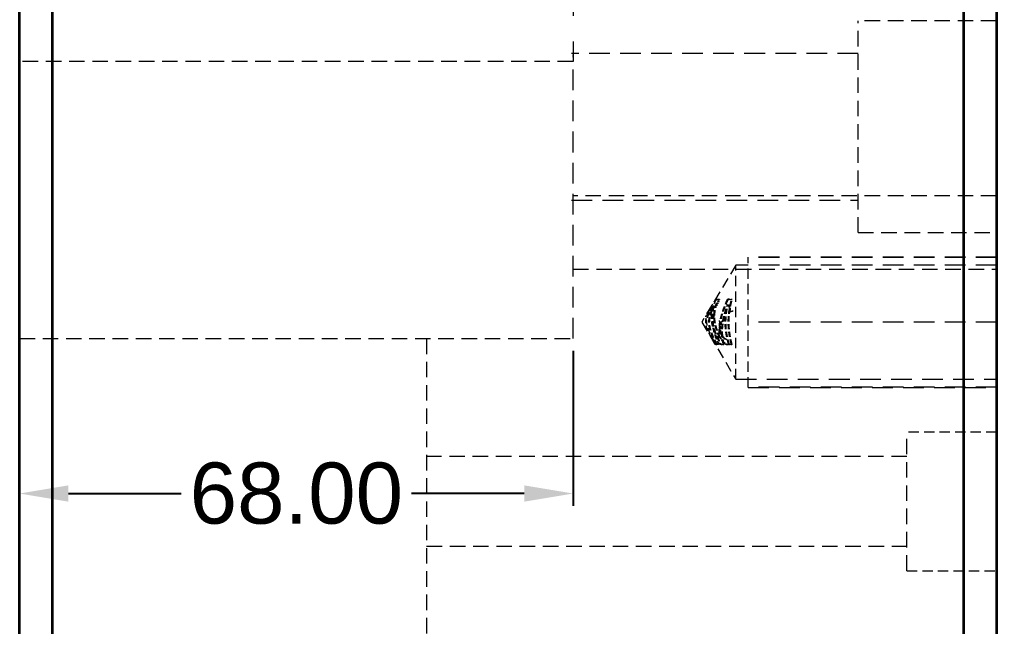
# Model space of a CAD drawing. Header units: millimetres. Extents: x 2742 to 8552, y -10326 to 2528.
# Drawn here: x 4478.5 to 4598.5, y -889.3 to -814.8 of the extents above; entities that cross this region are included whole.
import ezdxf

# ---------------------------------------------------------------- set-up
doc = ezdxf.new("R2010")
doc.units = ezdxf.units.MM
doc.linetypes.add('HIDDEN', pattern=[9.525, 6.35, -3.175])
doc.layers.add('110', color=7, linetype='Continuous', true_color=0xffffff)
doc.layers.add('dim', color=82, linetype='Continuous', lineweight=9)
doc.styles.get("Standard").update_dxf_attribs({"font": 'arial.ttf'})
doc.dimstyles.new('Standard-3', dxfattribs={"dimscale": 3, "dimtxt": 0.18, "dimasz": 0.18, "dimexe": 0.18, "dimexo": 0.0625, "dimgap": 0.09, "dimtad": 0, "dimzin": 0, "dimdsep": 46, "dimtxsty": 'Standard', "dimcen": 0.09, "dimadec": 0, "dimazin": 0, "dimtfac": 1, "dimtofl": 0, "dimtmove": 0, "dimatfit": 3, "dimfxl": 0, "dimtolj": 1, "dimtzin": 0, "dimarcsym": 0})

# ---------------------------------------------------------------- blocks, each defined once
blk = doc.blocks.new('*D164')
at = {"layer": 'Defpoints', "color": 0, "transparency": 16777216}
for p in [(4478.48, -853.95), (4546.48, -853.95), (4478.48, -872.98)]:
    blk.add_point(p, dxfattribs=at)
at = {"layer": 'dim', "color": 0, "lineweight": -2, "transparency": 16777216}
for p, q in [((4478.48, -855.45), (4478.48, -874.48)), ((4546.48, -855.45), (4546.48, -874.48)), ((4484.48, -872.98), (4498.32, -872.98)), ((4540.48, -872.98), (4526.64, -872.98))]:
    blk.add_line(p, q, dxfattribs=at)
at = {"layer": 'dim', "color": 0, "transparency": 16777216}
for points in [[(4484.48, -871.98), (4484.48, -873.98), (4478.48, -872.98)], [(4540.48, -871.98), (4540.48, -873.98), (4546.48, -872.98)]]:
    blk.add_solid(points, dxfattribs=at)
at = {"layer": 'dim', "color": 0, "transparency": 16777216, "insert": (4512.48, -872.98), "char_height": 7.5, "attachment_point": 5, "bg_fill": 3, "box_fill_scale": 1.1, "bg_fill_color": 256, "bg_fill_true_color": 13158600, "bg_fill_transparency": 0}
blk.add_mtext('\\A1;68.00', dxfattribs=at)

msp = doc.modelspace()

# ---------------------------------------------------------------- linework, layer by layer
at = {"layer": '110', "color": 7, "linetype": 'Continuous', "lineweight": 35}
for p, q in [((4478.476, -954.952), (4478.476, -512.952)), ((4482.476, -512.952), (4482.476, -954.952)), ((4594.476, -954.952), (4594.476, -512.952)), ((4598.476, -512.952), (4598.476, -954.952))]:
    msp.add_line(p, q, dxfattribs=at)
at = {"layer": '110', "color": 8, "linetype": 'HIDDEN', "lineweight": 18}
msp.add_line((4546.476, -607.952), (4546.476, -819.952), dxfattribs=at)
at = {"layer": '110', "color": 8, "linetype": 'HIDDEN', "lineweight": 18, "ltscale": 0.3}
for p, q in [((4581.476, -840.952), (4581.476, -814.952)), ((4598.476, -814.952), (4581.476, -814.952)), ((4546.476, -819.952), (4478.476, -819.952)), ((4598.476, -836.452), (4546.476, -836.452)), ((4581.476, -840.952), (4598.476, -840.952)), ((4546.476, -845.452), (4598.476, -845.452)), ((4478.476, -853.952), (4546.476, -853.952)), ((4528.476, -853.952), (4528.476, -917.836)), ((4587.476, -882.452), (4587.476, -865.452)), ((4587.476, -868.452), (4528.476, -868.452)), ((4528.476, -879.452), (4587.476, -879.452))]:
    msp.add_line(p, q, dxfattribs=at)
at = {"layer": '110', "color": 8, "linetype": 'HIDDEN', "lineweight": 18, "ltscale": 0.4}
for p, q in [((4581.476, -818.952), (4546.277, -818.952)), ((4546.476, -853.952), (4546.476, -819.952)), ((4546.277, -836.952), (4581.476, -836.952)), ((4598.476, -843.952), (4567.976, -843.952)), ((4598.476, -844.002), (4567.976, -844.002)), ((4598.476, -844.952), (4566.476, -844.952)), ((4598.476, -851.952), (4567.976, -851.952)), ((4566.476, -858.952), (4598.476, -858.952)), ((4598.476, -859.902), (4567.976, -859.902)), ((4567.976, -859.952), (4598.476, -859.952))]:
    msp.add_line(p, q, dxfattribs=at)
at = {"layer": '110', "color": 8, "linetype": 'HIDDEN', "lineweight": 18, "ltscale": 0.2}
for p, q in [((4567.976, -859.952), (4567.976, -843.952)), ((4566.476, -844.952), (4562.27, -851.952)), ((4566.476, -858.952), (4566.476, -844.952)), ((4562.27, -851.952), (4566.476, -858.952)), ((4598.476, -865.452), (4587.476, -865.452)), ((4587.476, -882.452), (4598.476, -882.452))]:
    msp.add_line(p, q, dxfattribs=at)
at = {"layer": '110', "color": 8, "linetype": 'HIDDEN', "lineweight": 18, "ltscale": 0.003}
for p, q in [((4564.332, -849.146), (4564.232, -849.146)), ((4564.337, -849.147), (4564.237, -849.147)), ((4565.505, -849.147), (4565.405, -849.147)), ((4565.627, -849.138), (4565.527, -849.138)), ((4566.03, -849.147), (4565.93, -849.147)), ((4563.189, -850.528), (4563.089, -850.528)), ((4563.798, -849.997), (4563.698, -849.997)), ((4565.415, -849.808), (4565.315, -849.808)), ((4565.473, -849.997), (4565.373, -849.997)), ((4566.12, -850.587), (4566.02, -850.587)), ((4562.812, -851.242), (4562.712, -851.242)), ((4564.477, -851.81), (4564.377, -851.81)), ((4565.106, -851.76), (4565.007, -851.76)), ((4564.559, -853.857), (4564.459, -853.857)), ((4565.275, -854.041), (4565.373, -854.041)), ((4564.014, -854.678), (4563.914, -854.678)), ((4564.178, -854.678), (4564.078, -854.678)), ((4564.434, -854.677), (4564.334, -854.677)), ((4564.668, -854.678), (4564.568, -854.678)), ((4565.02, -854.678), (4564.92, -854.678)), ((4565.46, -854.704), (4565.56, -854.704)), ((4565.67, -854.678), (4565.57, -854.678)), ((4566.009, -854.678), (4565.909, -854.678))]:
    msp.add_line(p, q, dxfattribs=at)
at = {"layer": '110', "color": 8, "linetype": 'HIDDEN', "lineweight": 18, "ltscale": 0.01}
for points, knots in [([(4546.476, -819.408), (4546.476, -819.383), (4546.476, -819.271), (4546.476, -819.109), (4546.476, -818.98), (4546.476, -818.952), (4546.476, -818.952), (4546.476, -818.952)], [0, 0, 0, 0, 0.0800291, 0.3855406, 0.6910985, 0.9997022, 1, 1, 1, 1]), ([(4564.92, -854.678), (4564.859, -854.678), (4564.8, -854.678), (4564.682, -854.678), (4564.625, -854.678), (4564.568, -854.678)], [0, 0, 0, 0, 0.5, 0.5, 1, 1, 1, 1]), ([(4564.668, -854.678), (4564.725, -854.678), (4564.782, -854.678), (4564.9, -854.678), (4564.959, -854.678), (4565.02, -854.678)], [0, 0, 0, 0, 0.5, 0.5, 1, 1, 1, 1])]:
    msp.add_open_spline(points, degree=3, knots=knots, dxfattribs=at)
at = {"layer": '110', "color": 8, "linetype": 'HIDDEN', "lineweight": 18, "ltscale": 0.1}
for points, knots in [([(4563.914, -854.678), (4563.789, -854.458), (4563.666, -854.237), (4563.485, -853.903), (4563.426, -853.792), (4563.309, -853.567), (4563.251, -853.454), (4563.14, -853.227), (4563.087, -853.112), (4563.011, -852.938), (4562.986, -852.88), (4562.94, -852.762), (4562.918, -852.703), (4562.887, -852.613), (4562.877, -852.583), (4562.858, -852.522), (4562.831, -852.431), (4562.81, -852.339), (4562.787, -852.215), (4562.778, -852.153), (4562.77, -852.059), (4562.768, -852.027), (4562.767, -851.964), (4562.767, -851.932), (4562.77, -851.836), (4562.776, -851.773), (4562.793, -851.648), (4562.805, -851.587), (4562.834, -851.464), (4562.851, -851.403), (4562.88, -851.313), (4562.89, -851.282), (4562.911, -851.223), (4562.921, -851.193), (4562.955, -851.104), (4562.978, -851.045), (4563.027, -850.929), (4563.052, -850.871), (4563.13, -850.7), (4563.184, -850.586), (4563.297, -850.361), (4563.354, -850.25), (4563.471, -850.027), (4563.531, -849.917), (4563.711, -849.586), (4563.834, -849.366), (4563.958, -849.147)], [0, 0, 0, 0, 0.125, 0.125, 0.1875, 0.1875, 0.25, 0.25, 0.3125, 0.3125, 0.34375, 0.34375, 0.375, 0.375, 0.390625, 0.390625, 0.40625, 0.4375, 0.4375, 0.46875, 0.46875, 0.484375, 0.484375, 0.5, 0.5, 0.53125, 0.53125, 0.5625, 0.5625, 0.59375, 0.59375, 0.609375, 0.609375, 0.625, 0.625, 0.65625, 0.65625, 0.6875, 0.6875, 0.75, 0.75, 0.8125, 0.8125, 0.875, 0.875, 1, 1, 1, 1]), ([(4564.058, -849.147), (4563.934, -849.366), (4563.811, -849.586), (4563.631, -849.917), (4563.571, -850.028), (4563.454, -850.25), (4563.396, -850.362), (4563.312, -850.531), (4563.284, -850.588), (4563.23, -850.702), (4563.203, -850.759), (4563.151, -850.873), (4563.126, -850.931), (4563.078, -851.046), (4563.054, -851.105), (4563.01, -851.222), (4562.969, -851.34), (4562.935, -851.461), (4562.913, -851.553), (4562.903, -851.6), (4562.895, -851.647), (4562.889, -851.678), (4562.887, -851.694), (4562.876, -851.773), (4562.87, -851.836), (4562.866, -851.961), (4562.867, -852.024), (4562.878, -852.149), (4562.886, -852.212), (4562.903, -852.306), (4562.91, -852.337), (4562.924, -852.399), (4562.932, -852.43), (4562.957, -852.521), (4562.976, -852.582), (4563.017, -852.701), (4563.039, -852.76), (4563.086, -852.878), (4563.11, -852.936), (4563.16, -853.052), (4563.187, -853.11), (4563.24, -853.225), (4563.267, -853.282), (4563.351, -853.453), (4563.408, -853.566), (4563.525, -853.79), (4563.585, -853.902), (4563.766, -854.236), (4563.889, -854.458), (4564.014, -854.678)], [0, 0, 0, 0, 0.125, 0.125, 0.1875, 0.1875, 0.25, 0.25, 0.28125, 0.28125, 0.3125, 0.3125, 0.34375, 0.34375, 0.375, 0.375, 0.40625, 0.4375, 0.4375, 0.453125, 0.4609375, 0.4609375, 0.46875, 0.46875, 0.5, 0.5, 0.53125, 0.53125, 0.5625, 0.5625, 0.578125, 0.578125, 0.59375, 0.59375, 0.625, 0.625, 0.65625, 0.65625, 0.6875, 0.6875, 0.71875, 0.71875, 0.75, 0.75, 0.8125, 0.8125, 0.875, 0.875, 1, 1, 1, 1]), ([(4564.459, -853.857), (4564.376, -853.67), (4564.296, -853.482), (4564.148, -853.101), (4564.079, -852.908), (4564.004, -852.664), (4563.989, -852.615), (4563.961, -852.517), (4563.92, -852.37), (4563.886, -852.221), (4563.845, -852.021), (4563.828, -851.921), (4563.807, -851.769), (4563.801, -851.719), (4563.791, -851.617), (4563.786, -851.567), (4563.776, -851.415), (4563.77, -851.212), (4563.779, -851.008), (4563.791, -850.856), (4563.796, -850.805), (4563.807, -850.704), (4563.827, -850.553), (4563.855, -850.404), (4563.918, -850.108), (4563.971, -849.914), (4564.093, -849.528), (4564.162, -849.337), (4564.237, -849.147)], [0, 0, 0, 0, 0.125, 0.125, 0.25, 0.25, 0.28125, 0.28125, 0.3125, 0.375, 0.375, 0.4375, 0.4375, 0.46875, 0.46875, 0.5, 0.5, 0.5625, 0.625, 0.625, 0.65625, 0.65625, 0.6875, 0.75, 0.75, 0.875, 0.875, 1, 1, 1, 1]), ([(4564.559, -853.857), (4564.476, -853.67), (4564.396, -853.482), (4564.248, -853.101), (4564.179, -852.908), (4564.104, -852.664), (4564.089, -852.615), (4564.061, -852.517), (4564.02, -852.37), (4563.986, -852.221), (4563.945, -852.021), (4563.928, -851.921), (4563.907, -851.769), (4563.901, -851.719), (4563.891, -851.617), (4563.886, -851.567), (4563.876, -851.415), (4563.87, -851.212), (4563.879, -851.008), (4563.891, -850.856), (4563.896, -850.805), (4563.907, -850.704), (4563.927, -850.553), (4563.955, -850.404), (4564.018, -850.108), (4564.071, -849.914), (4564.193, -849.528), (4564.262, -849.337), (4564.337, -849.147)], [0, 0, 0, 0, 0.125, 0.125, 0.25, 0.25, 0.28125, 0.28125, 0.3125, 0.375, 0.375, 0.4375, 0.4375, 0.46875, 0.46875, 0.5, 0.5, 0.5625, 0.625, 0.625, 0.65625, 0.65625, 0.6875, 0.75, 0.75, 0.875, 0.875, 1, 1, 1, 1]), ([(4565.405, -849.147), (4565.32, -849.334), (4565.237, -849.521), (4565.079, -849.898), (4565.003, -850.087), (4564.895, -850.374), (4564.86, -850.47), (4564.793, -850.663), (4564.76, -850.759), (4564.668, -851.051), (4564.612, -851.246), (4564.54, -851.543), (4564.518, -851.642), (4564.488, -851.792), (4564.479, -851.843), (4564.461, -851.943), (4564.453, -851.993), (4564.415, -852.244), (4564.395, -852.445), (4564.376, -852.848), (4564.377, -853.049), (4564.402, -853.453), (4564.425, -853.655), (4564.459, -853.857)], [0, 0, 0, 0, 0.125, 0.125, 0.25, 0.25, 0.3125, 0.3125, 0.375, 0.375, 0.5, 0.5, 0.5625, 0.5625, 0.59375, 0.59375, 0.625, 0.625, 0.75, 0.75, 0.875, 0.875, 1, 1, 1, 1]), ([(4565.505, -849.147), (4565.42, -849.334), (4565.337, -849.521), (4565.179, -849.898), (4565.103, -850.087), (4564.995, -850.374), (4564.96, -850.47), (4564.893, -850.663), (4564.86, -850.759), (4564.768, -851.051), (4564.712, -851.246), (4564.64, -851.543), (4564.618, -851.642), (4564.588, -851.792), (4564.579, -851.843), (4564.561, -851.943), (4564.553, -851.993), (4564.515, -852.244), (4564.495, -852.445), (4564.476, -852.848), (4564.477, -853.049), (4564.502, -853.453), (4564.525, -853.655), (4564.559, -853.857)], [0, 0, 0, 0, 0.125, 0.125, 0.25, 0.25, 0.3125, 0.3125, 0.375, 0.375, 0.5, 0.5, 0.5625, 0.5625, 0.59375, 0.59375, 0.625, 0.625, 0.75, 0.75, 0.875, 0.875, 1, 1, 1, 1]), ([(4565.909, -854.678), (4565.849, -854.452), (4565.795, -854.225), (4565.701, -853.764), (4565.66, -853.533), (4565.595, -853.072), (4565.57, -852.84), (4565.538, -852.377), (4565.53, -852.145), (4565.532, -851.68), (4565.542, -851.447), (4565.569, -851.098), (4565.581, -850.981), (4565.601, -850.806), (4565.608, -850.747), (4565.623, -850.631), (4565.632, -850.572), (4565.71, -850.05), (4565.809, -849.596), (4565.93, -849.147)], [0, 0, 0, 0, 0.125, 0.125, 0.25, 0.25, 0.375, 0.375, 0.5, 0.5, 0.625, 0.625, 0.6875, 0.6875, 0.71875, 0.71875, 0.75, 0.75, 1, 1, 1, 1]), ([(4566.009, -854.678), (4565.979, -854.565), (4565.937, -854.395), (4565.897, -854.224), (4565.872, -854.109), (4565.86, -854.052), (4565.8, -853.764), (4565.76, -853.533), (4565.695, -853.072), (4565.67, -852.84), (4565.638, -852.377), (4565.63, -852.145), (4565.632, -851.68), (4565.642, -851.447), (4565.669, -851.097), (4565.681, -850.981), (4565.701, -850.806), (4565.708, -850.747), (4565.723, -850.63), (4565.732, -850.572), (4565.81, -850.05), (4565.909, -849.596), (4566.03, -849.147)], [0, 0, 0, 0, 0.0625, 0.09375, 0.09375, 0.125, 0.125, 0.25, 0.25, 0.375, 0.375, 0.5, 0.5, 0.625, 0.625, 0.6875, 0.6875, 0.71875, 0.71875, 0.75, 0.75, 1, 1, 1, 1]), ([(4564.078, -854.678), (4563.983, -854.495), (4563.89, -854.31), (4563.756, -854.031), (4563.712, -853.937), (4563.626, -853.748), (4563.584, -853.653), (4563.503, -853.463), (4563.465, -853.367), (4563.391, -853.174), (4563.323, -852.979), (4563.266, -852.781), (4563.216, -852.58), (4563.196, -852.479), (4563.176, -852.35), (4563.172, -852.324), (4563.166, -852.272), (4563.157, -852.194), (4563.152, -852.117), (4563.145, -851.962), (4563.147, -851.859), (4563.162, -851.655), (4563.175, -851.553), (4563.202, -851.4), (4563.212, -851.349), (4563.235, -851.248), (4563.247, -851.197), (4563.287, -851.047), (4563.318, -850.948), (4563.383, -850.753), (4563.419, -850.656), (4563.493, -850.466), (4563.533, -850.371), (4563.614, -850.183), (4563.655, -850.09), (4563.698, -849.997)], [0, 0, 0, 0, 0.125, 0.125, 0.1875, 0.1875, 0.25, 0.25, 0.3125, 0.3125, 0.375, 0.4375, 0.4375, 0.5, 0.5, 0.515625, 0.515625, 0.53125, 0.5625, 0.5625, 0.625, 0.625, 0.6875, 0.6875, 0.71875, 0.71875, 0.75, 0.75, 0.8125, 0.8125, 0.875, 0.875, 0.9375, 0.9375, 1, 1, 1, 1]), ([(4564.178, -854.678), (4564.13, -854.586), (4564.083, -854.494), (4563.991, -854.309), (4563.945, -854.216), (4563.855, -854.03), (4563.811, -853.937), (4563.726, -853.749), (4563.684, -853.654), (4563.604, -853.464), (4563.565, -853.368), (4563.492, -853.175), (4563.458, -853.078), (4563.41, -852.93), (4563.395, -852.881), (4563.367, -852.781), (4563.353, -852.731), (4563.316, -852.58), (4563.296, -852.479), (4563.265, -852.276), (4563.254, -852.174), (4563.245, -851.968), (4563.247, -851.865), (4563.256, -851.735), (4563.258, -851.709), (4563.263, -851.657), (4563.272, -851.58), (4563.283, -851.503), (4563.31, -851.351), (4563.333, -851.251), (4563.386, -851.053), (4563.446, -850.856), (4563.517, -850.663), (4563.573, -850.518), (4563.592, -850.47), (4563.631, -850.375), (4563.652, -850.327), (4563.713, -850.185), (4563.755, -850.091), (4563.798, -849.997)], [0, 0, 0, 0, 0.0625, 0.0625, 0.125, 0.125, 0.1875, 0.1875, 0.25, 0.25, 0.3125, 0.3125, 0.375, 0.375, 0.40625, 0.40625, 0.4375, 0.4375, 0.5, 0.5, 0.5625, 0.5625, 0.625, 0.625, 0.640625, 0.640625, 0.65625, 0.6875, 0.6875, 0.75, 0.75, 0.8125, 0.875, 0.875, 0.90625, 0.90625, 0.9375, 0.9375, 1, 1, 1, 1]), ([(4563.698, -849.997), (4563.629, -850.191), (4563.569, -850.387), (4563.499, -850.685), (4563.48, -850.784), (4563.449, -850.985), (4563.437, -851.086), (4563.428, -851.239), (4563.424, -851.316), (4563.424, -851.393), (4563.424, -851.445), (4563.425, -851.471), (4563.429, -851.6), (4563.437, -851.703), (4563.474, -852.008), (4563.517, -852.208), (4563.587, -852.456), (4563.601, -852.506), (4563.632, -852.604), (4563.648, -852.654), (4563.698, -852.801), (4563.733, -852.898), (4563.808, -853.09), (4563.847, -853.186), (4563.928, -853.376), (4563.97, -853.471), (4564.056, -853.659), (4564.1, -853.753), (4564.19, -853.94), (4564.236, -854.033), (4564.375, -854.311), (4564.471, -854.495), (4564.568, -854.678)], [0, 0, 0, 0, 0.125, 0.125, 0.1875, 0.1875, 0.25, 0.25, 0.28125, 0.296875, 0.296875, 0.3125, 0.3125, 0.375, 0.375, 0.5, 0.5, 0.53125, 0.53125, 0.5625, 0.5625, 0.625, 0.625, 0.6875, 0.6875, 0.75, 0.75, 0.8125, 0.8125, 0.875, 0.875, 1, 1, 1, 1]), ([(4563.798, -849.997), (4563.729, -850.191), (4563.669, -850.387), (4563.599, -850.685), (4563.58, -850.784), (4563.549, -850.985), (4563.537, -851.086), (4563.528, -851.239), (4563.524, -851.316), (4563.524, -851.393), (4563.524, -851.445), (4563.525, -851.471), (4563.529, -851.6), (4563.537, -851.703), (4563.574, -852.008), (4563.617, -852.208), (4563.687, -852.456), (4563.701, -852.506), (4563.732, -852.604), (4563.748, -852.654), (4563.798, -852.801), (4563.833, -852.898), (4563.908, -853.09), (4563.947, -853.186), (4564.028, -853.376), (4564.07, -853.471), (4564.156, -853.659), (4564.2, -853.753), (4564.29, -853.94), (4564.336, -854.033), (4564.475, -854.311), (4564.571, -854.495), (4564.668, -854.678)], [0, 0, 0, 0, 0.125, 0.125, 0.1875, 0.1875, 0.25, 0.25, 0.28125, 0.296875, 0.296875, 0.3125, 0.3125, 0.375, 0.375, 0.5, 0.5, 0.53125, 0.53125, 0.5625, 0.5625, 0.625, 0.625, 0.6875, 0.6875, 0.75, 0.75, 0.8125, 0.8125, 0.875, 0.875, 1, 1, 1, 1]), ([(4564.92, -854.678), (4564.876, -854.484), (4564.839, -854.288), (4564.795, -853.993), (4564.782, -853.894), (4564.761, -853.696), (4564.753, -853.597), (4564.734, -853.299), (4564.73, -853.1), (4564.738, -852.802), (4564.743, -852.703), (4564.758, -852.504), (4564.767, -852.405), (4564.801, -852.109), (4564.832, -851.913), (4564.889, -851.62), (4564.91, -851.523), (4564.955, -851.329), (4564.979, -851.232), (4565.056, -850.943), (4565.113, -850.752), (4565.236, -850.373), (4565.303, -850.184), (4565.373, -849.997)], [0, 0, 0, 0, 0.125, 0.125, 0.1875, 0.1875, 0.25, 0.25, 0.375, 0.375, 0.4375, 0.4375, 0.5, 0.5, 0.625, 0.625, 0.6875, 0.6875, 0.75, 0.75, 0.875, 0.875, 1, 1, 1, 1]), ([(4565.02, -854.678), (4564.976, -854.484), (4564.939, -854.288), (4564.895, -853.993), (4564.882, -853.894), (4564.861, -853.696), (4564.853, -853.597), (4564.834, -853.299), (4564.83, -853.1), (4564.838, -852.802), (4564.843, -852.703), (4564.858, -852.504), (4564.867, -852.405), (4564.901, -852.109), (4564.932, -851.913), (4564.989, -851.62), (4565.01, -851.523), (4565.055, -851.329), (4565.079, -851.232), (4565.156, -850.943), (4565.213, -850.752), (4565.336, -850.373), (4565.403, -850.184), (4565.473, -849.997)], [0, 0, 0, 0, 0.125, 0.125, 0.1875, 0.1875, 0.25, 0.25, 0.375, 0.375, 0.4375, 0.4375, 0.5, 0.5, 0.625, 0.625, 0.6875, 0.6875, 0.75, 0.75, 0.875, 0.875, 1, 1, 1, 1]), ([(4565.57, -854.678), (4565.515, -854.488), (4565.464, -854.297), (4565.372, -853.91), (4565.331, -853.717), (4565.26, -853.328), (4565.231, -853.134), (4565.185, -852.743), (4565.169, -852.548), (4565.15, -852.155), (4565.145, -851.762), (4565.168, -851.366), (4565.196, -851.068), (4565.207, -850.969), (4565.232, -850.773), (4565.275, -850.479), (4565.33, -850.189), (4565.373, -849.997)], [0, 0, 0, 0, 0.125, 0.125, 0.25, 0.25, 0.375, 0.375, 0.5, 0.5, 0.625, 0.75, 0.75, 0.8125, 0.8125, 0.875, 1, 1, 1, 1]), ([(4565.67, -854.678), (4565.643, -854.583), (4565.603, -854.44), (4565.566, -854.296), (4565.541, -854.2), (4565.529, -854.152), (4565.472, -853.91), (4565.43, -853.717), (4565.36, -853.328), (4565.331, -853.134), (4565.285, -852.743), (4565.269, -852.548), (4565.25, -852.155), (4565.247, -851.958), (4565.254, -851.662), (4565.258, -851.563), (4565.267, -851.415), (4565.27, -851.365), (4565.278, -851.266), (4565.282, -851.217), (4565.324, -850.77), (4565.388, -850.381), (4565.473, -849.997)], [0, 0, 0, 0, 0.0625, 0.09375, 0.09375, 0.125, 0.125, 0.25, 0.25, 0.375, 0.375, 0.5, 0.5, 0.625, 0.625, 0.6875, 0.6875, 0.71875, 0.71875, 0.75, 0.75, 1, 1, 1, 1])]:
    msp.add_open_spline(points, degree=3, knots=knots, dxfattribs=at)
at = {"layer": '110', "color": 8, "linetype": 'HIDDEN', "lineweight": 18, "ltscale": 0.008}
msp.add_open_spline([(4564.237, -849.147), (4564.223, -849.147), (4564.209, -849.147), (4564.181, -849.147), (4564.168, -849.147), (4564.129, -849.147), (4564.104, -849.147), (4564.033, -849.147), (4563.992, -849.147), (4563.958, -849.147)], degree=3, knots=[0, 0, 0, 0, 0.125, 0.125, 0.25, 0.25, 0.5, 0.5, 1, 1, 1, 1], dxfattribs=at)
at = {"layer": '110', "color": 8, "linetype": 'HIDDEN', "lineweight": 18, "ltscale": 0.02}
for points, knots in [([(4564.371, -849.146), (4564.32, -849.256), (4564.271, -849.366), (4564.175, -849.587), (4564.128, -849.698), (4564.062, -849.86), (4564.042, -849.91), (4564.023, -849.959)], [0, 0, 0, 0, 0.4094586, 0.4094586, 0.8189172, 0.8189172, 1, 1, 1, 1]), ([(4564.471, -849.146), (4564.42, -849.256), (4564.371, -849.366), (4564.274, -849.588), (4564.227, -849.699), (4564.165, -849.853), (4564.149, -849.894), (4564.132, -849.936)], [0, 0, 0, 0, 0.4225649, 0.4225649, 0.8451297, 0.8451297, 1, 1, 1, 1]), ([(4562.812, -851.242), (4562.841, -851.181), (4562.871, -851.121), (4562.932, -851.001), (4562.963, -850.942), (4563.058, -850.763), (4563.123, -850.646), (4563.189, -850.528)], [0, 0, 0, 0, 0.25, 0.25, 0.5, 0.5, 1, 1, 1, 1])]:
    msp.add_open_spline(points, degree=3, knots=knots, dxfattribs=at)
at = {"layer": '110', "color": 8, "linetype": 'HIDDEN', "lineweight": 18, "ltscale": 0.004}
for points, knots in [([(4564.232, -849.146), (4564.254, -849.146), (4564.277, -849.146), (4564.323, -849.146), (4564.347, -849.146), (4564.371, -849.146)], [0, 0, 0, 0, 0.5, 0.5, 1, 1, 1, 1]), ([(4565.529, -849.138), (4565.516, -849.138), (4565.502, -849.139), (4565.477, -849.142), (4565.466, -849.144), (4565.444, -849.15), (4565.433, -849.153), (4565.412, -849.159), (4565.403, -849.162), (4565.393, -849.166)], [0, 0, 0, 0, 0.3119582, 0.3119582, 0.5511924, 0.5511924, 0.7904265, 0.7904265, 1, 1, 1, 1]), ([(4565.629, -849.138), (4565.616, -849.138), (4565.602, -849.139), (4565.577, -849.142), (4565.566, -849.144), (4565.544, -849.15), (4565.533, -849.153), (4565.512, -849.159), (4565.503, -849.162), (4565.493, -849.166)], [0, 0, 0, 0, 0.3119584, 0.3119584, 0.5511925, 0.5511925, 0.7904266, 0.7904266, 1, 1, 1, 1])]:
    msp.add_open_spline(points, degree=3, knots=knots, dxfattribs=at)
msp.add_open_spline([(4564.471, -849.146), (4564.422, -849.146), (4564.376, -849.146), (4564.332, -849.146)], degree=3, dxfattribs=at)
at = {"layer": '110', "color": 8, "linetype": 'HIDDEN', "lineweight": 18, "ltscale": 0.01}
for points in [[(4565.93, -849.147), (4565.752, -849.147), (4565.576, -849.147), (4565.405, -849.147)], [(4565.505, -849.147), (4565.676, -849.147), (4565.852, -849.147), (4566.03, -849.147)], [(4565.671, -850.648), (4565.787, -850.627), (4565.903, -850.607), (4566.02, -850.587)], [(4565.771, -850.648), (4565.887, -850.627), (4566.003, -850.607), (4566.12, -850.587)]]:
    msp.add_open_spline(points, degree=3, dxfattribs=at)
at = {"layer": '110', "color": 8, "linetype": 'HIDDEN', "lineweight": 18, "ltscale": 0.03}
for points, knots in [([(4562.812, -851.242), (4562.848, -851.208), (4562.884, -851.174), (4562.957, -851.107), (4562.993, -851.073), (4563.048, -851.022), (4563.067, -851.005), (4563.103, -850.972), (4563.122, -850.955), (4563.177, -850.904), (4563.214, -850.871), (4563.269, -850.82), (4563.288, -850.803), (4563.325, -850.769), (4563.343, -850.752), (4563.38, -850.715), (4563.399, -850.697), (4563.436, -850.659), (4563.455, -850.641), (4563.492, -850.603), (4563.511, -850.583), (4563.548, -850.542), (4563.567, -850.521), (4563.604, -850.48), (4563.623, -850.459), (4563.66, -850.415), (4563.679, -850.392), (4563.698, -850.368)], [0, 0, 0, 0, 0.125, 0.125, 0.25, 0.25, 0.3125, 0.3125, 0.375, 0.375, 0.5, 0.5, 0.5625, 0.5625, 0.625, 0.625, 0.6875, 0.6875, 0.75, 0.75, 0.8125, 0.8125, 0.875, 0.875, 0.9375, 0.9375, 1, 1, 1, 1]), ([(4565.317, -849.808), (4565.336, -849.808), (4565.355, -849.811), (4565.384, -849.814), (4565.394, -849.816), (4565.413, -849.82), (4565.423, -849.823), (4565.442, -849.83), (4565.451, -849.835), (4565.469, -849.847), (4565.477, -849.854), (4565.49, -849.866), (4565.494, -849.87), (4565.502, -849.878), (4565.506, -849.882), (4565.519, -849.894), (4565.527, -849.902), (4565.543, -849.921), (4565.55, -849.931), (4565.561, -849.948), (4565.564, -849.954), (4565.571, -849.966), (4565.574, -849.973), (4565.58, -849.987), (4565.583, -849.994), (4565.589, -850.008), (4565.591, -850.015), (4565.6, -850.037), (4565.606, -850.051), (4565.616, -850.082), (4565.62, -850.098), (4565.628, -850.132), (4565.632, -850.15), (4565.638, -850.187), (4565.641, -850.206), (4565.647, -850.243), (4565.65, -850.262), (4565.655, -850.3), (4565.657, -850.32), (4565.661, -850.359), (4565.662, -850.379), (4565.664, -850.42), (4565.665, -850.44), (4565.666, -850.481), (4565.667, -850.502), (4565.669, -850.564), (4565.67, -850.606), (4565.671, -850.648)], [0, 0, 0, 0, 0.0860066, 0.0860066, 0.1317063, 0.1317063, 0.177406, 0.177406, 0.2231056, 0.2231056, 0.2688053, 0.2688053, 0.2916551, 0.2916551, 0.314505, 0.314505, 0.3602047, 0.3602047, 0.4059043, 0.4059043, 0.4287542, 0.4287542, 0.451604, 0.451604, 0.4744538, 0.4744538, 0.4973037, 0.4973037, 0.5430033, 0.5430033, 0.588703, 0.588703, 0.6344027, 0.6344027, 0.6801023, 0.6801023, 0.725802, 0.725802, 0.7715017, 0.7715017, 0.8172013, 0.8172013, 0.862901, 0.862901, 0.9086007, 0.9086007, 1, 1, 1, 1]), ([(4565.417, -849.808), (4565.436, -849.808), (4565.455, -849.811), (4565.484, -849.814), (4565.494, -849.816), (4565.513, -849.82), (4565.523, -849.823), (4565.542, -849.83), (4565.551, -849.835), (4565.569, -849.847), (4565.577, -849.854), (4565.59, -849.866), (4565.594, -849.87), (4565.602, -849.878), (4565.606, -849.882), (4565.619, -849.894), (4565.627, -849.902), (4565.643, -849.921), (4565.65, -849.931), (4565.661, -849.948), (4565.664, -849.954), (4565.671, -849.966), (4565.674, -849.973), (4565.68, -849.987), (4565.683, -849.994), (4565.689, -850.008), (4565.691, -850.015), (4565.7, -850.037), (4565.706, -850.051), (4565.716, -850.082), (4565.72, -850.098), (4565.728, -850.132), (4565.732, -850.15), (4565.738, -850.187), (4565.741, -850.206), (4565.747, -850.243), (4565.75, -850.262), (4565.755, -850.3), (4565.757, -850.32), (4565.761, -850.359), (4565.762, -850.379), (4565.764, -850.42), (4565.765, -850.44), (4565.766, -850.481), (4565.767, -850.502), (4565.769, -850.564), (4565.77, -850.606), (4565.771, -850.648)], [0, 0, 0, 0, 0.0860066, 0.0860066, 0.1317063, 0.1317063, 0.177406, 0.177406, 0.2231056, 0.2231056, 0.2688053, 0.2688053, 0.2916551, 0.2916551, 0.314505, 0.314505, 0.3602047, 0.3602047, 0.4059043, 0.4059043, 0.4287542, 0.4287542, 0.451604, 0.451604, 0.4744538, 0.4744538, 0.4973037, 0.4973037, 0.5430033, 0.5430033, 0.588703, 0.588703, 0.6344027, 0.6344027, 0.6801023, 0.6801023, 0.725802, 0.725802, 0.7715017, 0.7715017, 0.8172013, 0.8172013, 0.862901, 0.862901, 0.9086007, 0.9086007, 1, 1, 1, 1]), ([(4564.533, -853.192), (4564.544, -853.227), (4564.556, -853.26), (4564.582, -853.327), (4564.595, -853.36), (4564.623, -853.423), (4564.638, -853.454), (4564.662, -853.498), (4564.67, -853.513), (4564.686, -853.541), (4564.695, -853.555), (4564.711, -853.583), (4564.72, -853.597), (4564.736, -853.625), (4564.753, -853.653), (4564.77, -853.679), (4564.788, -853.705), (4564.797, -853.718), (4564.823, -853.754), (4564.842, -853.777), (4564.88, -853.819), (4564.899, -853.838), (4564.928, -853.865), (4564.938, -853.874), (4564.957, -853.892), (4564.966, -853.901), (4564.986, -853.918), (4564.995, -853.927), (4565.015, -853.942), (4565.024, -853.95), (4565.053, -853.97), (4565.073, -853.981), (4565.112, -854), (4565.131, -854.006), (4565.16, -854.016), (4565.17, -854.019), (4565.189, -854.025), (4565.199, -854.028), (4565.218, -854.033), (4565.227, -854.036), (4565.246, -854.039), (4565.259, -854.041), (4565.273, -854.041), (4565.276, -854.041)], [0, 0, 0, 0, 0.0703581, 0.0703581, 0.1407162, 0.1407162, 0.2110742, 0.2110742, 0.2462533, 0.2462533, 0.2814323, 0.2814323, 0.3166114, 0.3166114, 0.3517904, 0.3869694, 0.3869694, 0.4221485, 0.4221485, 0.4925066, 0.4925066, 0.5628646, 0.5628646, 0.5980437, 0.5980437, 0.6332227, 0.6332227, 0.6684018, 0.6684018, 0.7035808, 0.7035808, 0.7739389, 0.7739389, 0.844297, 0.844297, 0.879476, 0.879476, 0.914655, 0.914655, 0.9498341, 0.9498341, 0.9850131, 1, 1, 1, 1]), ([(4564.633, -853.192), (4564.645, -853.228), (4564.657, -853.263), (4564.683, -853.331), (4564.697, -853.365), (4564.726, -853.43), (4564.742, -853.461), (4564.767, -853.507), (4564.775, -853.522), (4564.792, -853.551), (4564.801, -853.566), (4564.827, -853.609), (4564.844, -853.638), (4564.871, -853.68), (4564.88, -853.693), (4564.898, -853.719), (4564.916, -853.744), (4564.935, -853.768), (4564.954, -853.79), (4564.963, -853.8), (4564.992, -853.831), (4565.012, -853.849), (4565.051, -853.886), (4565.07, -853.905), (4565.099, -853.93), (4565.109, -853.938), (4565.129, -853.953), (4565.148, -853.966), (4565.167, -853.978), (4565.187, -853.988), (4565.196, -853.992), (4565.225, -854.005), (4565.244, -854.011), (4565.283, -854.023), (4565.302, -854.03), (4565.34, -854.038), (4565.358, -854.041), (4565.376, -854.041)], [0, 0, 0, 0, 0.071518, 0.071518, 0.143036, 0.143036, 0.214554, 0.214554, 0.250313, 0.250313, 0.286072, 0.286072, 0.35759, 0.35759, 0.393349, 0.393349, 0.429108, 0.464867, 0.464867, 0.500626, 0.500626, 0.572144, 0.572144, 0.643662, 0.643662, 0.679421, 0.679421, 0.7151799, 0.7509389, 0.7509389, 0.7866979, 0.7866979, 0.8582159, 0.8582159, 0.9297339, 0.9297339, 1, 1, 1, 1])]:
    msp.add_open_spline(points, degree=3, knots=knots, dxfattribs=at)
at = {"layer": '110', "color": 8, "linetype": 'HIDDEN', "lineweight": 18, "ltscale": 0.09}
for points, knots in [([(4563.706, -850.953), (4563.688, -851.031), (4563.671, -851.111), (4563.635, -851.308), (4563.617, -851.427), (4563.593, -851.667), (4563.586, -851.788), (4563.584, -851.941), (4563.584, -851.971), (4563.585, -852.032), (4563.586, -852.063), (4563.589, -852.154), (4563.592, -852.214), (4563.607, -852.395), (4563.622, -852.514), (4563.681, -852.868), (4563.739, -853.1), (4563.843, -853.445), (4563.881, -853.559), (4563.962, -853.786), (4564.004, -853.898), (4564.093, -854.123), (4564.14, -854.235), (4564.235, -854.457), (4564.284, -854.567), (4564.334, -854.677)], [0, 0, 0, 0, 0.0631659, 0.0631659, 0.1568494, 0.1568494, 0.2505328, 0.2505328, 0.2739536, 0.2739536, 0.2973745, 0.2973745, 0.3442162, 0.3442162, 0.4378996, 0.4378996, 0.6252664, 0.6252664, 0.7189498, 0.7189498, 0.8126332, 0.8126332, 0.9063166, 0.9063166, 1, 1, 1, 1]), ([(4563.8, -850.982), (4563.784, -851.052), (4563.769, -851.122), (4563.734, -851.31), (4563.717, -851.429), (4563.693, -851.67), (4563.686, -851.791), (4563.684, -851.944), (4563.684, -851.975), (4563.685, -852.036), (4563.686, -852.067), (4563.689, -852.158), (4563.693, -852.218), (4563.708, -852.399), (4563.723, -852.518), (4563.782, -852.872), (4563.84, -853.103), (4563.944, -853.447), (4564.02, -853.674), (4564.105, -853.899), (4564.193, -854.123), (4564.24, -854.235), (4564.335, -854.457), (4564.384, -854.567), (4564.434, -854.677)], [0, 0, 0, 0, 0.0563145, 0.0563145, 0.150683, 0.150683, 0.2450516, 0.2450516, 0.2686437, 0.2686437, 0.2922359, 0.2922359, 0.3394201, 0.3394201, 0.4337887, 0.4337887, 0.6225258, 0.6225258, 0.7168943, 0.8112629, 0.8112629, 0.9056314, 0.9056314, 1, 1, 1, 1])]:
    msp.add_open_spline(points, degree=3, knots=knots, dxfattribs=at)
at = {"layer": '110', "color": 8, "linetype": 'HIDDEN', "lineweight": 18, "ltscale": 0.05}
for points, knots in [([(4565.007, -851.76), (4565.007, -851.76), (4565.006, -851.76), (4564.996, -851.76), (4564.986, -851.76), (4564.956, -851.761), (4564.936, -851.762), (4564.897, -851.77), (4564.877, -851.776), (4564.848, -851.788), (4564.838, -851.793), (4564.819, -851.804), (4564.809, -851.81), (4564.79, -851.822), (4564.78, -851.829), (4564.761, -851.841), (4564.752, -851.848), (4564.733, -851.861), (4564.723, -851.868), (4564.705, -851.883), (4564.696, -851.891), (4564.678, -851.908), (4564.669, -851.917), (4564.652, -851.937), (4564.643, -851.948), (4564.627, -851.97), (4564.618, -851.982), (4564.602, -852.006), (4564.594, -852.018), (4564.579, -852.042), (4564.571, -852.054), (4564.556, -852.08), (4564.548, -852.093), (4564.534, -852.12), (4564.528, -852.134), (4564.515, -852.164), (4564.509, -852.179), (4564.499, -852.211), (4564.493, -852.227), (4564.486, -852.252), (4564.483, -852.261), (4564.479, -852.277), (4564.476, -852.285), (4564.469, -852.31), (4564.464, -852.327), (4564.456, -852.361), (4564.453, -852.379), (4564.446, -852.414), (4564.444, -852.432), (4564.44, -852.469), (4564.438, -852.488), (4564.436, -852.526), (4564.435, -852.545), (4564.434, -852.584), (4564.433, -852.603), (4564.433, -852.641), (4564.433, -852.661), (4564.434, -852.699), (4564.435, -852.719), (4564.438, -852.757), (4564.44, -852.777), (4564.445, -852.815), (4564.448, -852.835), (4564.454, -852.874), (4564.457, -852.893), (4564.464, -852.932), (4564.467, -852.951), (4564.475, -852.989), (4564.479, -853.008), (4564.488, -853.046), (4564.493, -853.064), (4564.509, -853.12), (4564.521, -853.156), (4564.533, -853.192)], [0, 0, 0, 0, 0.0013499, 0.0013499, 0.0283405, 0.0283405, 0.0823215, 0.0823215, 0.1363026, 0.1363026, 0.1632932, 0.1632932, 0.1902837, 0.1902837, 0.2172743, 0.2172743, 0.2442648, 0.2442648, 0.2712553, 0.2712553, 0.2982459, 0.2982459, 0.3252364, 0.3252364, 0.352227, 0.352227, 0.3792175, 0.3792175, 0.4062081, 0.4062081, 0.4331986, 0.4331986, 0.4601891, 0.4601891, 0.4871797, 0.4871797, 0.5141702, 0.5141702, 0.5411608, 0.5411608, 0.554656, 0.554656, 0.5681513, 0.5681513, 0.5951419, 0.5951419, 0.6221324, 0.6221324, 0.6491229, 0.6491229, 0.6761135, 0.6761135, 0.703104, 0.703104, 0.7300946, 0.7300946, 0.7570851, 0.7570851, 0.7840757, 0.7840757, 0.8110662, 0.8110662, 0.8380567, 0.8380567, 0.8650473, 0.8650473, 0.8920378, 0.8920378, 0.9190284, 0.9190284, 0.9460189, 0.9460189, 1, 1, 1, 1]), ([(4565.106, -851.76), (4565.098, -851.76), (4565.089, -851.76), (4565.07, -851.761), (4565.06, -851.761), (4565.04, -851.762), (4565.03, -851.764), (4565.011, -851.767), (4564.991, -851.772), (4564.972, -851.778), (4564.952, -851.786), (4564.943, -851.791), (4564.914, -851.806), (4564.895, -851.819), (4564.858, -851.844), (4564.839, -851.856), (4564.811, -851.877), (4564.802, -851.885), (4564.785, -851.901), (4564.776, -851.91), (4564.759, -851.929), (4564.751, -851.938), (4564.734, -851.959), (4564.727, -851.97), (4564.711, -851.993), (4564.703, -852.004), (4564.688, -852.028), (4564.68, -852.039), (4564.665, -852.063), (4564.658, -852.076), (4564.644, -852.101), (4564.637, -852.114), (4564.625, -852.141), (4564.618, -852.156), (4564.607, -852.185), (4564.602, -852.201), (4564.592, -852.232), (4564.587, -852.248), (4564.578, -852.28), (4564.573, -852.296), (4564.564, -852.328), (4564.56, -852.344), (4564.553, -852.377), (4564.55, -852.395), (4564.544, -852.429), (4564.542, -852.447), (4564.539, -852.483), (4564.537, -852.502), (4564.535, -852.539), (4564.535, -852.558), (4564.533, -852.595), (4564.533, -852.614), (4564.533, -852.651), (4564.533, -852.67), (4564.534, -852.708), (4564.536, -852.727), (4564.539, -852.765), (4564.541, -852.784), (4564.546, -852.822), (4564.549, -852.842), (4564.555, -852.88), (4564.558, -852.899), (4564.564, -852.936), (4564.568, -852.955), (4564.576, -852.993), (4564.58, -853.011), (4564.589, -853.048), (4564.594, -853.066), (4564.609, -853.121), (4564.621, -853.156), (4564.633, -853.192)], [0, 0, 0, 0, 0.0231284, 0.0231284, 0.0495303, 0.0495303, 0.0759323, 0.0759323, 0.1023342, 0.1287361, 0.1287361, 0.1551381, 0.1551381, 0.2079419, 0.2079419, 0.2607458, 0.2607458, 0.2871477, 0.2871477, 0.3135497, 0.3135497, 0.3399516, 0.3399516, 0.3663535, 0.3663535, 0.3927555, 0.3927555, 0.4191574, 0.4191574, 0.4455594, 0.4455594, 0.4719613, 0.4719613, 0.4983632, 0.4983632, 0.5247652, 0.5247652, 0.5511671, 0.5511671, 0.577569, 0.577569, 0.603971, 0.603971, 0.6303729, 0.6303729, 0.6567748, 0.6567748, 0.6831768, 0.6831768, 0.7095787, 0.7095787, 0.7359806, 0.7359806, 0.7623826, 0.7623826, 0.7887845, 0.7887845, 0.8151865, 0.8151865, 0.8415884, 0.8415884, 0.8679903, 0.8679903, 0.8943923, 0.8943923, 0.9207942, 0.9207942, 0.9471961, 0.9471961, 1, 1, 1, 1])]:
    msp.add_open_spline(points, degree=3, knots=knots, dxfattribs=at)
at = {"layer": '110', "color": 8, "linetype": 'HIDDEN', "lineweight": 18, "ltscale": 0.04}
for points, knots in [([(4564.453, -853.728), (4564.466, -853.754), (4564.48, -853.781), (4564.504, -853.826), (4564.514, -853.845), (4564.534, -853.883), (4564.545, -853.901), (4564.577, -853.956), (4564.598, -853.99), (4564.631, -854.04), (4564.642, -854.057), (4564.664, -854.089), (4564.676, -854.104), (4564.71, -854.15), (4564.733, -854.179), (4564.767, -854.223), (4564.779, -854.238), (4564.802, -854.267), (4564.813, -854.281), (4564.848, -854.324), (4564.871, -854.352), (4564.918, -854.404), (4564.965, -854.453), (4565.011, -854.494), (4565.058, -854.53), (4565.081, -854.547), (4565.116, -854.57), (4565.127, -854.577), (4565.151, -854.592), (4565.162, -854.6), (4565.197, -854.622), (4565.22, -854.636), (4565.254, -854.655), (4565.266, -854.661), (4565.288, -854.671), (4565.299, -854.676), (4565.332, -854.688), (4565.354, -854.694), (4565.397, -854.702), (4565.426, -854.704), (4565.455, -854.704), (4565.463, -854.704)], [0, 0, 0, 0, 0.0457377, 0.0457377, 0.078881, 0.078881, 0.1120243, 0.1120243, 0.1783109, 0.1783109, 0.2114542, 0.2114542, 0.2445975, 0.2445975, 0.3108841, 0.3108841, 0.3440274, 0.3440274, 0.3771707, 0.3771707, 0.4434573, 0.4434573, 0.5097439, 0.5760305, 0.5760305, 0.6423171, 0.6423171, 0.6754605, 0.6754605, 0.7086038, 0.7086038, 0.7748904, 0.7748904, 0.8080337, 0.8080337, 0.841177, 0.841177, 0.9074636, 0.9074636, 0.9737502, 1, 1, 1, 1]), ([(4564.553, -853.728), (4564.566, -853.754), (4564.58, -853.781), (4564.604, -853.826), (4564.614, -853.845), (4564.634, -853.883), (4564.645, -853.901), (4564.677, -853.956), (4564.698, -853.99), (4564.731, -854.04), (4564.742, -854.057), (4564.764, -854.089), (4564.776, -854.104), (4564.81, -854.15), (4564.833, -854.179), (4564.867, -854.223), (4564.879, -854.238), (4564.902, -854.267), (4564.913, -854.281), (4564.948, -854.324), (4564.971, -854.352), (4565.018, -854.404), (4565.065, -854.453), (4565.111, -854.494), (4565.158, -854.53), (4565.181, -854.547), (4565.216, -854.57), (4565.227, -854.577), (4565.251, -854.592), (4565.262, -854.6), (4565.297, -854.622), (4565.32, -854.636), (4565.354, -854.655), (4565.366, -854.661), (4565.388, -854.671), (4565.399, -854.676), (4565.432, -854.688), (4565.454, -854.694), (4565.497, -854.702), (4565.526, -854.704), (4565.555, -854.704), (4565.563, -854.704)], [0, 0, 0, 0, 0.0457377, 0.0457377, 0.078881, 0.078881, 0.1120243, 0.1120243, 0.1783109, 0.1783109, 0.2114542, 0.2114542, 0.2445975, 0.2445975, 0.3108841, 0.3108841, 0.3440274, 0.3440274, 0.3771707, 0.3771707, 0.4434573, 0.4434573, 0.5097439, 0.5760306, 0.5760306, 0.6423172, 0.6423172, 0.6754605, 0.6754605, 0.7086038, 0.7086038, 0.7748904, 0.7748904, 0.8080337, 0.8080337, 0.841177, 0.841177, 0.9074636, 0.9074636, 0.9737502, 1, 1, 1, 1])]:
    msp.add_open_spline(points, degree=3, knots=knots, dxfattribs=at)
at = {"layer": '110', "color": 8, "linetype": 'HIDDEN', "lineweight": 18, "ltscale": 0.005}
for points, knots in [([(4564.078, -854.678), (4564.061, -854.678), (4564.046, -854.678), (4564.016, -854.678), (4563.973, -854.678), (4563.935, -854.678), (4563.914, -854.678)], [0, 0, 0, 0, 0.25, 0.25, 0.5, 1, 1, 1, 1]), ([(4564.014, -854.678), (4564.025, -854.678), (4564.036, -854.678), (4564.061, -854.678), (4564.074, -854.678), (4564.116, -854.678), (4564.146, -854.678), (4564.178, -854.678)], [0, 0, 0, 0, 0.25, 0.25, 0.5, 0.5, 1, 1, 1, 1])]:
    msp.add_open_spline(points, degree=3, knots=knots, dxfattribs=at)
at = {"layer": '110', "color": 8, "linetype": 'HIDDEN', "lineweight": 18, "ltscale": 0.006}
msp.add_open_spline([(4564.434, -854.677), (4564.396, -854.677), (4564.359, -854.677), (4564.289, -854.677), (4564.255, -854.677), (4564.223, -854.677)], degree=3, knots=[0, 0, 0, 0, 0.5, 0.5, 1, 1, 1, 1], dxfattribs=at)
at = {"layer": '110', "color": 8, "linetype": 'HIDDEN', "lineweight": 18, "ltscale": 0.009}
for points in [[(4565.909, -854.678), (4565.795, -854.678), (4565.682, -854.678), (4565.57, -854.678)], [(4565.67, -854.678), (4565.782, -854.678), (4565.895, -854.678), (4566.009, -854.678)]]:
    msp.add_open_spline(points, degree=3, dxfattribs=at)

# ---------------------------------------------------------------- next in the draw order: dimensions: what is measured, and where the dimension line sits
at = {"layer": 'dim'}
dim = msp.add_linear_dim(base=(4478.476, -872.98), p1=(4546.476, -853.952), p2=(4478.476, -853.952), dimstyle='Standard-3', override={"dimtxt": 2.5, "dimasz": 2, "dimexe": 0.49975, "dimexo": 0.49975, "dimgap": 0.49975}, dxfattribs=at)
dim.commit()
dim.dimension.update_dxf_attribs({"geometry": '*D164', "text_midpoint": (4512.476, -872.98)})

doc.saveas('drawing.dxf')
